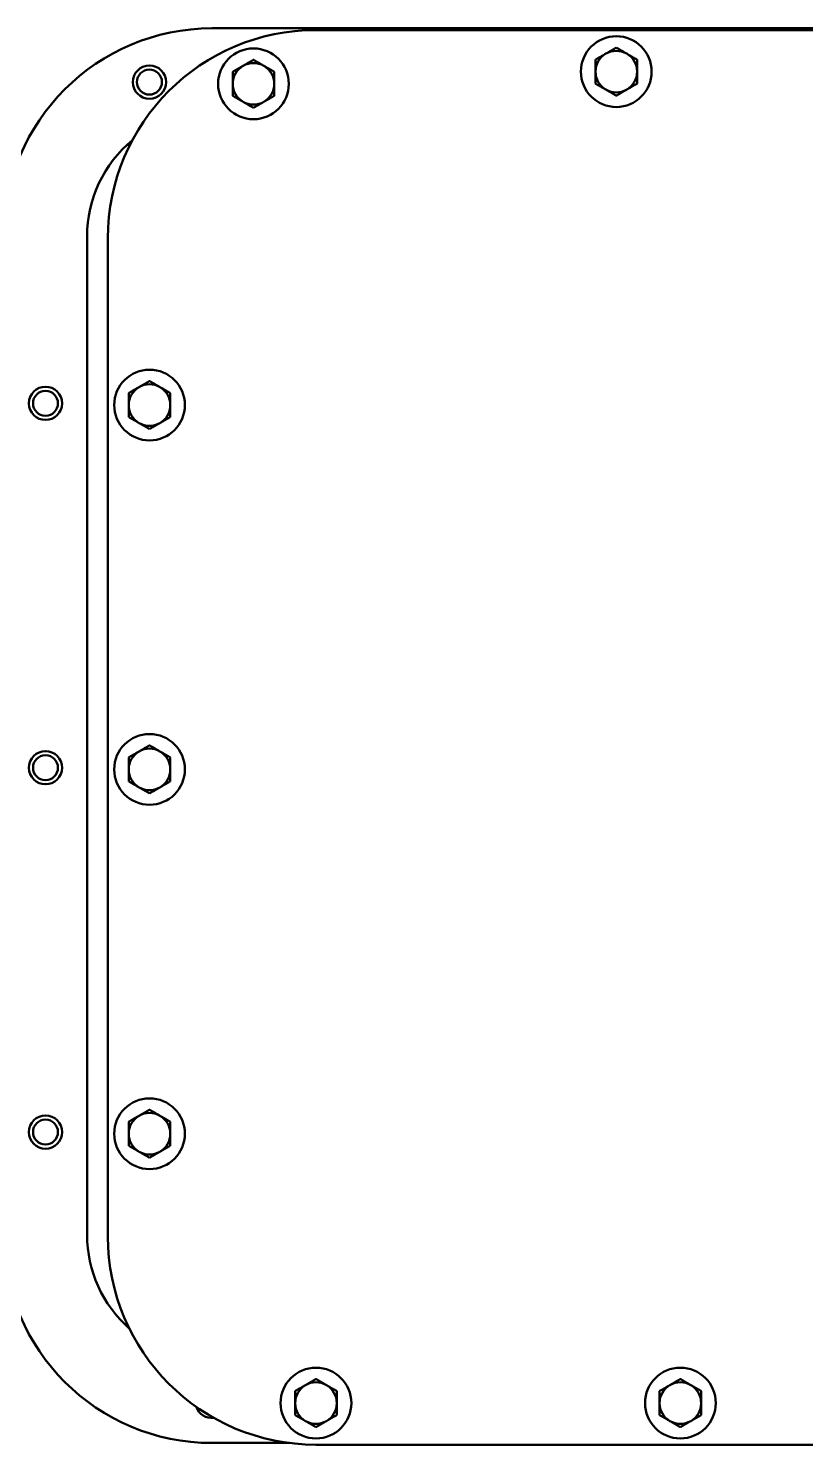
# Model space of a CAD drawing. Header units: millimetres. Extents: x -3927 to 2971, y -407 to 932.
# Drawn here: x 841.1 to 1027.9, y -4.4 to 336 of the extents above; entities that cross this region are included whole.
import ezdxf

# ---------------------------------------------------------------- set-up
doc = ezdxf.new("R2010")
doc.units = ezdxf.units.MM
doc.layers.add('Видимый контур (ГОСТ)', color=7, linetype='Continuous', lineweight=50)

msp = doc.modelspace()

# ---------------------------------------------------------------- linework, layer by layer
at = {"layer": 'Видимый контур (ГОСТ)'}
for p, q in [((885.25, 336), (1395.25, 336)), ((910.25, 335.59), (1420.25, 335.59)), ((865.55, 308), (864.85, 308)), ((865.55, 308), (864.85, 308)), ((855.25, 286), (855.25, 46)), ((860.25, 45.59), (860.25, 285.59)), ((865.15, 24), (864.85, 24)), ((903.88, -4), (885.25, -4)), ((1420.25, -4.41), (910.25, -4.41))]:
    msp.add_line(p, q, dxfattribs=at)
for centre, radius in [((982.42, 325.59), 8.5), ((895.23, 322.66), 8.5), ((870.23, 323.07), 4), ((870.23, 323.07), 3), ((870.25, 245.46), 8.5), ((845.25, 245.87), 4), ((845.25, 245.87), 3), ((870.25, 157.89), 8.5), ((845.25, 158.3), 4), ((845.25, 158.3), 3), ((870.25, 70.33), 8.5), ((845.25, 70.73), 4), ((845.25, 70.73), 3), ((910.25, 5.59), 8.5), ((997.82, 5.59), 8.5)]:
    msp.add_circle(centre, radius, dxfattribs=at)
for centre, radius, start, end in [((885.25, 286), 50, 90, 180), ((910.25, 285.59), 50, 90, 180), ((982.42, 325.59), 5, 60, 120), ((895.23, 322.66), 5, 120, 180), ((895.23, 322.66), 5, 60, 120), ((895.23, 322.66), 5, 0, 60), ((982.42, 325.59), 5, 120, 180), ((982.42, 325.59), 5, 0, 60), ((982.42, 325.59), 5, 180, 240), ((982.42, 325.59), 5, 300, 0), ((895.23, 322.66), 5, 180, 240), ((895.23, 322.66), 5, 300, 0), ((982.42, 325.59), 5, 240, 300), ((895.23, 322.66), 5, 240, 300), ((885.25, 286), 30, 129.5924, 180), ((870.25, 245.46), 5, 120, 180), ((870.25, 245.46), 5, 60, 120), ((870.25, 245.46), 5, 0, 60), ((870.25, 245.46), 5, 180, 240), ((870.25, 245.46), 5, 300, 0), ((870.25, 245.46), 5, 240, 300), ((870.25, 157.89), 5, 120, 180), ((870.25, 157.89), 5, 60, 120), ((870.25, 157.89), 5, 0, 60), ((870.25, 157.89), 5, 180, 240), ((870.25, 157.89), 5, 300, 0), ((870.25, 157.89), 5, 240, 300), ((870.25, 70.33), 5, 60, 120), ((870.25, 70.33), 5, 120, 180), ((870.25, 70.33), 5, 0, 60), ((870.25, 70.33), 5, 180, 240), ((870.25, 70.33), 5, 300, 0), ((870.25, 70.33), 5, 240, 300), ((885.25, 46), 50, 180, 270), ((885.25, 46), 30, 180, 228.5389), ((910.25, 45.59), 50, 180, 270), ((910.25, 5.59), 5, 60, 120), ((997.82, 5.59), 5, 60, 120), ((910.25, 5.59), 5, 120, 180), ((910.25, 5.59), 5, 0, 60), ((997.82, 5.59), 5, 120, 180), ((997.82, 5.59), 5, 0, 60), ((885.25, 6), 4, 198.8117, 276.6487), ((910.25, 5.59), 5, 180, 240), ((910.25, 5.59), 5, 300, 0), ((997.82, 5.59), 5, 180, 240), ((997.82, 5.59), 5, 300, 0), ((910.25, 5.59), 5, 240, 300), ((997.82, 5.59), 5, 240, 300)]:
    msp.add_arc(centre, radius, start, end, dxfattribs=at)
for points, weights in [([(979.92, 329.92), (981.08, 330.59), (982.42, 331.37)], [1, 1.13093581243, 1.18718660813]), ([(982.42, 331.37), (983.76, 330.59), (984.92, 329.92)], [1.18718660813, 1.13093581243, 1]), ([(890.23, 325.55), (891.57, 326.33), (892.73, 327)], [1.18718660813, 1.13093581243, 1]), ([(892.73, 327), (893.89, 327.66), (895.23, 328.44)], [1, 1.13093581243, 1.18718660813]), ([(895.23, 328.44), (896.57, 327.66), (897.73, 327)], [1.18718660813, 1.13093581243, 1]), ([(897.73, 327), (898.89, 326.33), (900.23, 325.55)], [1, 1.13093581243, 1.18718660813]), ([(977.42, 328.48), (978.76, 329.25), (979.92, 329.92)], [1.18718660813, 1.13093581243, 1]), ([(977.42, 325.59), (977.42, 326.93), (977.42, 328.48)], [1, 1.13093581243, 1.18718660813]), ([(984.92, 329.92), (986.08, 329.25), (987.42, 328.48)], [1, 1.13093581243, 1.18718660813]), ([(987.42, 328.48), (987.42, 326.93), (987.42, 325.59)], [1.18718660813, 1.13093581243, 1]), ([(890.23, 322.66), (890.23, 324), (890.23, 325.55)], [1, 1.13093581243, 1.18718660813]), ([(900.23, 325.55), (900.23, 324), (900.23, 322.66)], [1.18718660813, 1.13093581243, 1]), ([(977.42, 322.71), (977.42, 324.25), (977.42, 325.59)], [1.18718660813, 1.13093581243, 1]), ([(987.42, 325.59), (987.42, 324.25), (987.42, 322.71)], [1, 1.13093581243, 1.18718660813]), ([(890.23, 319.78), (890.23, 321.33), (890.23, 322.66)], [1.18718660813, 1.13093581243, 1]), ([(900.23, 322.66), (900.23, 321.33), (900.23, 319.78)], [1, 1.13093581243, 1.18718660813]), ([(979.92, 321.26), (978.76, 321.93), (977.42, 322.71)], [1, 1.13093581243, 1.18718660813]), ([(982.42, 319.82), (981.08, 320.59), (979.92, 321.26)], [1.18718660813, 1.13093581243, 1]), ([(984.92, 321.26), (983.76, 320.59), (982.42, 319.82)], [1, 1.13093581243, 1.18718660813]), ([(987.42, 322.71), (986.08, 321.93), (984.92, 321.26)], [1.18718660813, 1.13093581243, 1]), ([(892.73, 318.33), (891.57, 319), (890.23, 319.78)], [1, 1.13093581243, 1.18718660813]), ([(895.23, 316.89), (893.89, 317.66), (892.73, 318.33)], [1.18718660813, 1.13093581243, 1]), ([(897.73, 318.33), (896.57, 317.66), (895.23, 316.89)], [1, 1.13093581243, 1.18718660813]), ([(900.23, 319.78), (898.89, 319), (897.73, 318.33)], [1.18718660813, 1.13093581243, 1]), ([(865.25, 248.35), (866.59, 249.12), (867.75, 249.79)], [1.18718660813, 1.13093581243, 1]), ([(867.75, 249.79), (868.91, 250.46), (870.25, 251.23)], [1, 1.13093581243, 1.18718660813]), ([(870.25, 251.23), (871.59, 250.46), (872.75, 249.79)], [1.18718660813, 1.13093581243, 1]), ([(872.75, 249.79), (873.91, 249.12), (875.25, 248.35)], [1, 1.13093581243, 1.18718660813]), ([(865.25, 245.46), (865.25, 246.8), (865.25, 248.35)], [1, 1.13093581243, 1.18718660813]), ([(865.25, 242.57), (865.25, 244.12), (865.25, 245.46)], [1.18718660813, 1.13093581243, 1]), ([(875.25, 248.35), (875.25, 246.8), (875.25, 245.46)], [1.18718660813, 1.13093581243, 1]), ([(875.25, 245.46), (875.25, 244.12), (875.25, 242.57)], [1, 1.13093581243, 1.18718660813]), ([(867.75, 241.13), (866.59, 241.8), (865.25, 242.57)], [1, 1.13093581243, 1.18718660813]), ([(875.25, 242.57), (873.91, 241.8), (872.75, 241.13)], [1.18718660813, 1.13093581243, 1]), ([(870.25, 239.69), (868.91, 240.46), (867.75, 241.13)], [1.18718660813, 1.13093581243, 1]), ([(872.75, 241.13), (871.59, 240.46), (870.25, 239.69)], [1, 1.13093581243, 1.18718660813]), ([(867.75, 162.22), (868.91, 162.89), (870.25, 163.67)], [1, 1.13093581243, 1.18718660813]), ([(870.25, 163.67), (871.59, 162.89), (872.75, 162.22)], [1.18718660813, 1.13093581243, 1]), ([(865.25, 160.78), (866.59, 161.55), (867.75, 162.22)], [1.18718660813, 1.13093581243, 1]), ([(865.25, 157.89), (865.25, 159.23), (865.25, 160.78)], [1, 1.13093581243, 1.18718660813]), ([(872.75, 162.22), (873.91, 161.55), (875.25, 160.78)], [1, 1.13093581243, 1.18718660813]), ([(875.25, 160.78), (875.25, 159.23), (875.25, 157.89)], [1.18718660813, 1.13093581243, 1]), ([(865.25, 155.01), (865.25, 156.55), (865.25, 157.89)], [1.18718660813, 1.13093581243, 1]), ([(875.25, 157.89), (875.25, 156.55), (875.25, 155.01)], [1, 1.13093581243, 1.18718660813]), ([(867.75, 153.56), (866.59, 154.23), (865.25, 155.01)], [1, 1.13093581243, 1.18718660813]), ([(870.25, 152.12), (868.91, 152.89), (867.75, 153.56)], [1.18718660813, 1.13093581243, 1]), ([(872.75, 153.56), (871.59, 152.89), (870.25, 152.12)], [1, 1.13093581243, 1.18718660813]), ([(875.25, 155.01), (873.91, 154.23), (872.75, 153.56)], [1.18718660813, 1.13093581243, 1]), ([(867.75, 74.66), (868.91, 75.33), (870.25, 76.1)], [1, 1.13093581243, 1.18718660813]), ([(870.25, 76.1), (871.59, 75.33), (872.75, 74.66)], [1.18718660813, 1.13093581243, 1]), ([(865.25, 73.21), (866.59, 73.99), (867.75, 74.66)], [1.18718660813, 1.13093581243, 1]), ([(865.25, 70.33), (865.25, 71.67), (865.25, 73.21)], [1, 1.13093581243, 1.18718660813]), ([(872.75, 74.66), (873.91, 73.99), (875.25, 73.21)], [1, 1.13093581243, 1.18718660813]), ([(875.25, 73.21), (875.25, 71.67), (875.25, 70.33)], [1.18718660813, 1.13093581243, 1]), ([(865.25, 67.44), (865.25, 68.99), (865.25, 70.33)], [1.18718660813, 1.13093581243, 1]), ([(875.25, 70.33), (875.25, 68.99), (875.25, 67.44)], [1, 1.13093581243, 1.18718660813]), ([(867.75, 66), (866.59, 66.67), (865.25, 67.44)], [1, 1.13093581243, 1.18718660813]), ([(870.25, 64.55), (868.91, 65.33), (867.75, 66)], [1.18718660813, 1.13093581243, 1]), ([(872.75, 66), (871.59, 65.33), (870.25, 64.55)], [1, 1.13093581243, 1.18718660813]), ([(875.25, 67.44), (873.91, 66.67), (872.75, 66)], [1.18718660813, 1.13093581243, 1]), ([(907.75, 9.92), (908.91, 10.59), (910.25, 11.37)], [1, 1.13093581243, 1.18718660813]), ([(910.25, 11.37), (911.59, 10.59), (912.75, 9.92)], [1.18718660813, 1.13093581243, 1]), ([(995.32, 9.92), (996.48, 10.59), (997.82, 11.37)], [1, 1.13093581243, 1.18718660813]), ([(997.82, 11.37), (999.16, 10.59), (1000.32, 9.92)], [1.18718660813, 1.13093581243, 1]), ([(905.25, 8.48), (906.59, 9.25), (907.75, 9.92)], [1.18718660813, 1.13093581243, 1]), ([(905.25, 5.59), (905.25, 6.93), (905.25, 8.48)], [1, 1.13093581243, 1.18718660813]), ([(912.75, 9.92), (913.91, 9.25), (915.25, 8.48)], [1, 1.13093581243, 1.18718660813]), ([(915.25, 8.48), (915.25, 6.93), (915.25, 5.59)], [1.18718660813, 1.13093581243, 1]), ([(992.82, 8.48), (994.16, 9.25), (995.32, 9.92)], [1.18718660813, 1.13093581243, 1]), ([(992.82, 5.59), (992.82, 6.93), (992.82, 8.48)], [1, 1.13093581243, 1.18718660813]), ([(1000.32, 9.92), (1001.48, 9.25), (1002.82, 8.48)], [1, 1.13093581243, 1.18718660813]), ([(1002.82, 8.48), (1002.82, 6.93), (1002.82, 5.59)], [1.18718660813, 1.13093581243, 1]), ([(905.25, 2.71), (905.25, 4.25), (905.25, 5.59)], [1.18718660813, 1.13093581243, 1]), ([(915.25, 5.59), (915.25, 4.25), (915.25, 2.71)], [1, 1.13093581243, 1.18718660813]), ([(992.82, 2.71), (992.82, 4.25), (992.82, 5.59)], [1.18718660813, 1.13093581243, 1]), ([(1002.82, 5.59), (1002.82, 4.25), (1002.82, 2.71)], [1, 1.13093581243, 1.18718660813]), ([(907.75, 1.26), (906.59, 1.93), (905.25, 2.71)], [1, 1.13093581243, 1.18718660813]), ([(910.25, -0.18), (908.91, 0.59), (907.75, 1.26)], [1.18718660813, 1.13093581243, 1]), ([(912.75, 1.26), (911.59, 0.59), (910.25, -0.18)], [1, 1.13093581243, 1.18718660813]), ([(915.25, 2.71), (913.91, 1.93), (912.75, 1.26)], [1.18718660813, 1.13093581243, 1]), ([(995.32, 1.26), (994.16, 1.93), (992.82, 2.71)], [1, 1.13093581243, 1.18718660813]), ([(997.82, -0.18), (996.48, 0.59), (995.32, 1.26)], [1.18718660813, 1.13093581243, 1]), ([(1000.32, 1.26), (999.16, 0.59), (997.82, -0.18)], [1, 1.13093581243, 1.18718660813]), ([(1002.82, 2.71), (1001.48, 1.93), (1000.32, 1.26)], [1.18718660813, 1.13093581243, 1])]:
    msp.add_rational_spline(points, weights, degree=2, dxfattribs=at)

doc.saveas('drawing.dxf')
